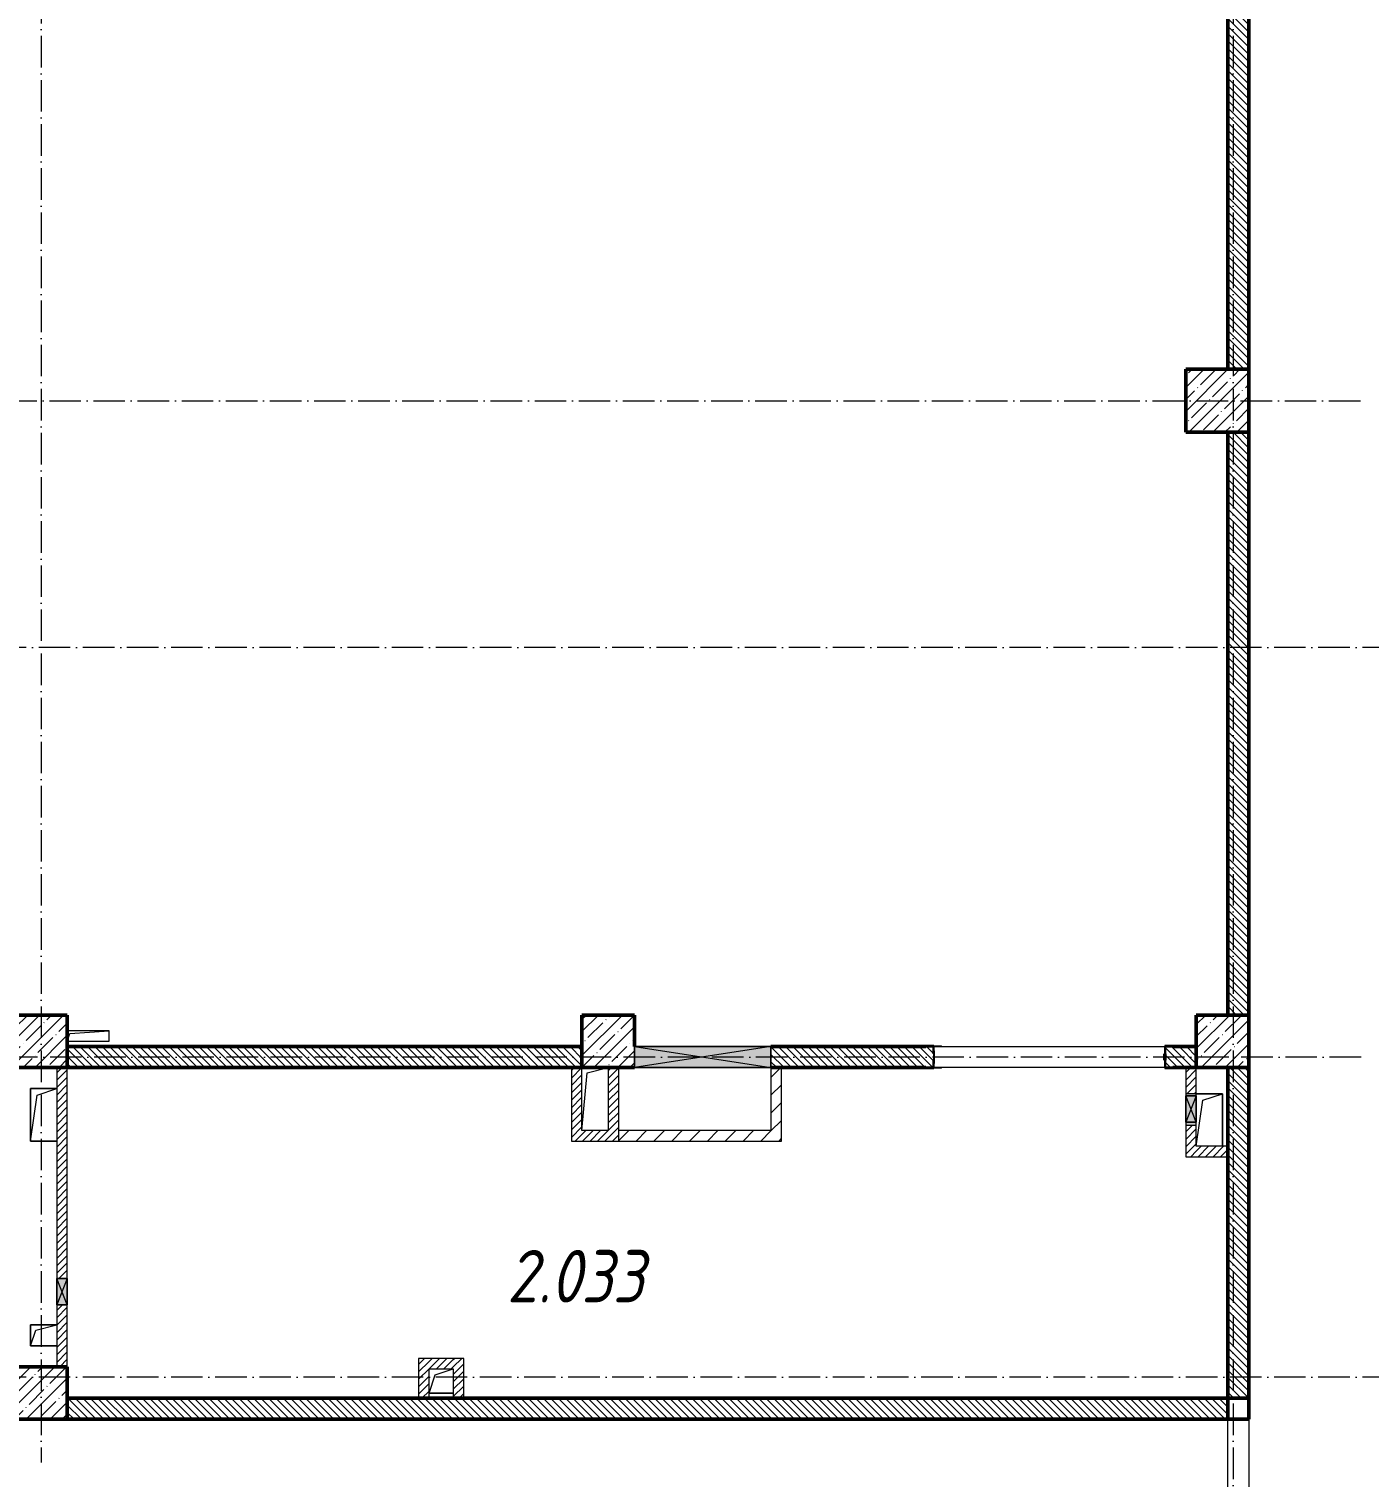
# Model space of a CAD drawing. Header units: millimetres. Extents: x 2294 to 908349, y -83289 to 219220.
# Drawn here: x 85198 to 97957, y 14456 to 28246 of the extents above; entities that cross this region are included whole.
import ezdxf

# ---------------------------------------------------------------- set-up
doc = ezdxf.new("R2010")
doc.units = ezdxf.units.MM
doc.linetypes.add('50_200_ШТРИХ_1Т_ш5_п1_п1_', pattern=[700, 500, -100, 0, -100])
for name, color, linetype, lineweight in [('A-DETL-GENF-OTLN', 7, 'Continuous', 9), ('A-FLOR-____-OTLN', 7, 'Continuous', 9), ('A-GENM-____-MCUT', 7, 'Continuous', 25), ('A-GENM-____-OTLN', 7, 'Continuous', 9), ('A-GENM-____-OTLN-1', 7, 'Continuous', 25), ('A-GLAZ-____-OTLN', 7, 'Continuous', 9), ('A-WALL-____-MCUT-2', 7, 'Continuous', 50), ('A-WALL-____-PATT-1', 7, 'Continuous', 9), ('A-WALL-FNSH-MCUT-1', 7, 'Continuous', 9), ('I-WALL-____-OTLN', 7, 'Continuous', 9), ('S-COLS-____-MCUT', 7, 'Continuous', 50), ('S-COLS-____-OTLN', 7, 'Continuous', 9), ('S-GRID-____-OTLN-1', 7, '50_200_ШТРИХ_1Т_ш5_п1_п1_', 9), ('Марки помещений', 7, 'Continuous', 9)]:
    doc.layers.add(name, color=color, linetype=linetype, lineweight=lineweight)
doc.styles.add('ISOCPEUR_I_3', font='isocpeui.ttf', dxfattribs={"width": 0.85, "height": 2.2})
pattern_1 = [(135, (7562.787, 6025.276), (-35.35534, -35.35534), [])]
pattern_2 = [(45, (7562.787, 6025.276), (-35.35534, 35.35534), [])]
pattern_3 = [(45, (7562.79, 6025.28), (-84.85281, 84.85281), [])]

# ---------------------------------------------------------------- blocks, each defined once
blk = doc.blocks.new('BSC_Колонна _Прямоугольная - 500х500-V8-АР1_План отверстий 2 этажа в осях 1-64_А-ГГ')
at = {"layer": 'S-COLS-____-OTLN'}
h = blk.add_hatch(dxfattribs=at)
h.set_pattern_fill('FP_36', color=256, style=0, pattern_type=2)
h.set_pattern_definition([(45, (-89000, -12581.04), (-114.04925, 114.04925), []), (45, (-88885.95, -12581.04), (-114.04925, 114.04925), [201.613, -40.323, 3.353, -36.97])])
h.paths.add_polyline_path([(-250, -250), (250, -250), (250, 250), (-250, 250)], flags=0)
at = {"layer": 'S-COLS-____-MCUT'}
for p, q in [((250, 250), (-250, 250)), ((-250, 250), (-250, -250)), ((250, -250), (250, 250)), ((-250, -250), (250, -250))]:
    blk.add_line(p, q, dxfattribs=at)
blk = doc.blocks.new('BSC_Колонна _Прямоугольная - 600х600-V15-АР1_План отверстий 2 этажа в осях 1-64_А-ГГ')
at = {"layer": 'S-COLS-____-OTLN'}
h = blk.add_hatch(dxfattribs=at)
h.set_pattern_fill('FP_44', color=256, style=0, pattern_type=2)
h.set_pattern_definition([(45, (-88950, -18681.04), (-114.04925, 114.04925), []), (45, (-88835.95, -18681.04), (-114.04925, 114.04925), [201.613, -40.323, 3.353, -36.97])])
h.paths.add_polyline_path([(-300, -300), (300, -300), (300, 300), (-300, 300)], flags=0)
at = {"layer": 'S-COLS-____-MCUT'}
for p, q in [((300, 300), (-300, 300)), ((-300, 300), (-300, -300)), ((300, -300), (300, 300)), ((-300, -300), (300, -300))]:
    blk.add_line(p, q, dxfattribs=at)
blk = doc.blocks.new('BSC_Колонна _Прямоугольная - 500х500-V18-АР1_План отверстий 2 этажа в осях 1-64_А-ГГ')
at = {"layer": 'S-COLS-____-OTLN'}
h = blk.add_hatch(dxfattribs=at)
h.set_pattern_fill('FP_47', color=256, style=0, pattern_type=2)
h.set_pattern_definition([(45, (-77750, -12581.04), (-114.04925, 114.04925), []), (45, (-77635.95, -12581.04), (-114.04925, 114.04925), [201.613, -40.323, 3.353, -36.97])])
h.paths.add_polyline_path([(-250, -250), (250, -250), (250, 250), (-250, 250)], flags=0)
at = {"layer": 'S-COLS-____-MCUT'}
for p, q in [((250, 250), (-250, 250)), ((-250, 250), (-250, -250)), ((250, -250), (250, 250)), ((-250, -250), (250, -250))]:
    blk.add_line(p, q, dxfattribs=at)
blk = doc.blocks.new('BSC_Колонна _Прямоугольная - 500х500-V19-АР1_План отверстий 2 этажа в осях 1-64_А-ГГ')
at = {"layer": 'S-COLS-____-OTLN'}
h = blk.add_hatch(dxfattribs=at)
h.set_pattern_fill('FP_48', color=256, style=0, pattern_type=2)
h.set_pattern_definition([(45, (-83150, -12581.04), (-114.04925, 114.04925), []), (45, (-83035.95, -12581.04), (-114.04925, 114.04925), [201.613, -40.323, 3.353, -36.97])])
h.paths.add_polyline_path([(-250, -250), (250, -250), (250, 250), (-250, 250)], flags=0)
at = {"layer": 'S-COLS-____-MCUT'}
for p, q in [((250, 250), (-250, 250)), ((-250, 250), (-250, -250)), ((250, -50), (250, 250)), ((-250, -250), (250, -250))]:
    blk.add_line(p, q, dxfattribs=at)
blk = doc.blocks.new('BSC_Колонна _Прямоугольная - 500х500-V139-АР1_План отверстий 2 этажа в осях 1-64_А-ГГ')
at = {"layer": 'S-COLS-____-OTLN'}
h = blk.add_hatch(dxfattribs=at)
h.set_pattern_fill('FP_170', color=256, style=0, pattern_type=2)
h.set_pattern_definition([(45, (-77750, -9231.04), (-114.04925, 114.04925), []), (45, (-77635.95, -9231.04), (-114.04925, 114.04925), [201.613, -40.323, 3.353, -36.97])])
h.paths.add_polyline_path([(-250, -250), (250, -250), (250, 250), (-250, 250)], flags=0)
at = {"layer": 'S-COLS-____-MCUT'}
for p, q in [((250, 250), (-250, 250)), ((-250, 250), (-250, -250)), ((250, -250), (250, 250)), ((-250, -250), (250, -250))]:
    blk.add_line(p, q, dxfattribs=at)
blk = doc.blocks.new('154_Стойка_СКБ_Уголок - СМ-2480_200-28346303-АР1_План отверстий 2 этажа в осях 1-64_А-ГГ')
at = {"layer": 'A-GENM-____-MCUT'}
for p, q in [((125, 156), (125, 81)), ((200, 156), (125, 156)), ((131, 81), (131, 150)), ((131, 150), (200, 150)), ((200, 150), (200, 156)), ((125, 81), (131, 81)), ((131, 19), (125, 19)), ((125, 19), (125, -56)), ((131, -50), (131, 19)), ((125, -56), (200, -56)), ((200, -50), (131, -50)), ((200, -56), (200, -50))]:
    blk.add_line(p, q, dxfattribs=at)
blk = doc.blocks.new('Стойка_Влож_Полоса боковая - Полоса-28213942-АР1_План отверстий 2 этажа в осях 1-64_А-ГГ')
at = {"layer": 'A-GENM-____-OTLN'}
for p, q in [((-5, 60), (0, 60)), ((-5, -60), (-5, 60)), ((0, 31), (0, -31)), ((0, -60), (-5, -60))]:
    blk.add_line(p, q, dxfattribs=at)
blk = doc.blocks.new('Стойка_Влож_Уголок_Опорный - Уголок-28213941-АР1_План отверстий 2 этажа в осях 1-64_А-ГГ')
at = {"layer": 'A-GENM-____-OTLN'}
for p, q in [((-212, -6), (-212, 0)), ((0, 0), (0, -6)), ((-212, -75), (-212, -6)), ((-212, -6), (-206, -6)), ((-212, -75), (-206, -75)), ((-6, -6), (0, -6)), ((-6, -75), (0, -75)), ((0, -6), (0, -75))]:
    blk.add_line(p, q, dxfattribs=at)
blk = doc.blocks.new('Фахверк_СКБ_Уголок - 200_3380-28509457-АР1_План отверстий 2 этажа в осях 1-64_А-ГГ')
at = {"layer": 'A-GENM-____-MCUT'}
for p, q in [((200, 156), (125, 156)), ((125, 156), (125, 81)), ((131, 81), (131, 150)), ((131, 150), (200, 150)), ((200, 150), (200, 156)), ((125, 81), (131, 81)), ((131, 19), (125, 19)), ((125, 19), (125, -56)), ((131, -50), (131, 19)), ((125, -56), (200, -56)), ((200, -50), (131, -50)), ((200, -56), (200, -50))]:
    blk.add_line(p, q, dxfattribs=at)
blk = doc.blocks.new('AR_Отверстие Ниша - Лючок-32403731-АР1_План отверстий 2 этажа в осях 1-64_А-ГГ')
at = {"layer": 'A-GLAZ-____-OTLN'}
h = blk.add_hatch(color=256, dxfattribs=at)
h.paths.add_polyline_path([(150, 50), (120, 50), (120, -50), (150, -50)], flags=0)
h.paths.add_polyline_path([(-130, 50), (-150, 50), (-150, -50), (-130, -50)], flags=0)
for p, q in [((-130, 50), (-150, 50)), ((-150, 50), (-150, -50)), ((150, 50), (120, 50)), ((150, -50), (150, 50)), ((-150, -50), (-130, -50)), ((120, -50), (150, -50))]:
    blk.add_line(p, q, dxfattribs=at)
blk = doc.blocks.new('AR_Отверстие прямоугольное _в стене_ - AR_Отверстие прямоугольное _в стене__ВК-32404655-АР1_План отверстий 2 этажа в осях 1-64_А-ГГ')
at = {"layer": 'A-GLAZ-____-OTLN'}
blk.add_hatch(color=256, dxfattribs=at).paths.add_polyline_path([(125, 50), (-125, 50), (-125, -50), (125, -50)], flags=0)
at = {"layer": 'A-DETL-GENF-OTLN'}
for p, q in [((-125, -50), (-125, 50)), ((-125, 50), (125, 50)), ((125, 50), (-125, -50)), ((-125, 50), (125, -50)), ((125, 50), (-125, 50)), ((-125, 50), (-125, -50)), ((125, 50), (125, -50)), ((125, -50), (125, 50)), ((125, -50), (-125, -50)), ((-125, -50), (125, -50))]:
    blk.add_line(p, q, dxfattribs=at)
blk = doc.blocks.new('AR_Отверстие прямоугольное _в стене_ - AR_Отверстие прямоугольное _в стене__ВК-32403700-АР1_План отверстий 2 этажа в осях 1-64_А-ГГ')
at = {"layer": 'A-GLAZ-____-OTLN'}
blk.add_hatch(color=256, dxfattribs=at).paths.add_polyline_path([(125, 50), (-125, 50), (-125, -50), (125, -50)], flags=0)
at = {"layer": 'A-DETL-GENF-OTLN'}
for p, q in [((-125, -50), (-125, 50)), ((-125, 50), (125, 50)), ((125, 50), (-125, -50)), ((-125, 50), (125, -50)), ((125, 50), (-125, 50)), ((-125, 50), (-125, -50)), ((125, 50), (125, -50)), ((125, -50), (125, 50)), ((125, -50), (-125, -50)), ((-125, -50), (125, -50))]:
    blk.add_line(p, q, dxfattribs=at)
blk = doc.blocks.new('AR_Отверстие прямоугольное _в плите_ - AR_Отверстие прямоугольное _в плите_-30459229-АР1_План отверстий 2 этажа в осях 1-64_А-ГГ')
at = {"layer": 'A-GENM-____-OTLN'}
for p, q in [((125, 250), (-125, 250)), ((-125, -250), (-63, 188)), ((-63, 188), (125, 250)), ((125, -250), (125, 250))]:
    blk.add_line(p, q, dxfattribs=at)
blk = doc.blocks.new('AR_Отверстие прямоугольное _в плите_ - AR_Отверстие прямоугольное _в плите_-30459234-АР1_План отверстий 2 этажа в осях 1-64_А-ГГ')
at = {"layer": 'A-GENM-____-OTLN'}
for p, q in [((-75, 250), (125, 300)), ((-125, -300), (-75, 250))]:
    blk.add_line(p, q, dxfattribs=at)
blk = doc.blocks.new('AR_Отверстие прямоугольное _в плите_ - AR_Отверстие прямоугольное _в плите_-V153-АР1_План отверстий 2 этажа в осях 1-64_А-ГГ')
at = {"layer": 'A-GENM-____-OTLN'}
for p, q in [((125, 250), (-125, 250)), ((-125, 250), (-125, -250)), ((-125, -250), (-63, 188)), ((-63, 188), (125, 250)), ((-125, -250), (125, -250))]:
    blk.add_line(p, q, dxfattribs=at)
blk = doc.blocks.new('AR_Отверстие прямоугольное _в плите_ - AR_Отверстие прямоугольное _в плите_-30459269-АР1_План отверстий 2 этажа в осях 1-64_А-ГГ')
at = {"layer": 'A-GENM-____-OTLN'}
for p, q in [((125, 100), (-125, 100)), ((-125, 100), (-125, -100)), ((-125, -100), (-75, 50)), ((-75, 50), (125, 100)), ((-125, -100), (125, -100))]:
    blk.add_line(p, q, dxfattribs=at)
blk = doc.blocks.new('AR_Отверстие прямоугольное _в плите_ - AR_Отверстие прямоугольное _в плите_-30511579-АР1_План отверстий 2 этажа в осях 1-64_А-ГГ')
at = {"layer": 'A-GENM-____-OTLN'}
for p, q in [((200, 50), (-200, 50)), ((-200, -50), (-175, 25)), ((-175, 25), (200, 50)), ((200, -50), (200, 50)), ((-200, -50), (200, -50))]:
    blk.add_line(p, q, dxfattribs=at)
blk = doc.blocks.new('AR_Отверстие прямоугольное _в плите_ - AR_Отверстие прямоугольное _в плите_-30552839-АР1_План отверстий 2 этажа в осях 1-64_А-ГГ')
at = {"layer": 'A-GENM-____-OTLN'}
for p, q in [((-115, -115), (-58, 58)), ((-58, 58), (115, 115)), ((-115, -115), (115, -115))]:
    blk.add_line(p, q, dxfattribs=at)
blk = doc.blocks.new('BSC_Колонна _Прямоугольная1 - 200х200 _металл_-35201446-АР1_План отверстий 2 этажа в осях 1-64_А-ГГ')
at = {"layer": 'S-COLS-____-MCUT'}
for p, q in [((100, 100), (-100, 100)), ((-100, 100), (-100, -100)), ((100, -100), (100, 100)), ((-100, -100), (100, -100))]:
    blk.add_line(p, q, dxfattribs=at)
blk = doc.blocks.new('AR_Отверстие прямоугольное _в стене_ - AR_Отверстие прямоугольное _в стене__ОВ-36857278-АР1_План отверстий 2 этажа в осях 1-64_А-ГГ')
at = {"layer": 'A-GLAZ-____-OTLN'}
blk.add_hatch(color=256, dxfattribs=at).paths.add_polyline_path([(650, -100), (650, 100), (-650, 100), (-650, -100)], flags=0)
at = {"layer": 'A-DETL-GENF-OTLN'}
for p, q in [((-650, -100), (-650, 100)), ((-650, 100), (650, 100)), ((650, 100), (-650, -100)), ((-650, 100), (650, -100)), ((650, 100), (-650, 100)), ((-650, 100), (-650, -100)), ((650, 100), (650, -100)), ((650, -100), (650, 100)), ((650, -100), (-650, -100)), ((-650, -100), (650, -100))]:
    blk.add_line(p, q, dxfattribs=at)
blk = doc.blocks.new('2floor')
at = {"layer": 'A-WALL-____-PATT-1'}
h = blk.add_hatch(dxfattribs=at)
h.set_pattern_fill('FP_6', color=256, style=0, pattern_type=2)
h.set_pattern_definition(pattern_1)
h.paths.add_polyline_path([(96813, 25006), (96813, 30406), (96613, 30406), (96613, 25006)], flags=0)
h = blk.add_hatch(dxfattribs=at)
h.set_pattern_fill('FP_6', color=256, style=0, pattern_type=2)
h.set_pattern_definition(pattern_1)
h.paths.add_polyline_path([(96613, 18856), (96813, 18856), (96813, 24406), (96613, 24406), (96613, 20521)], flags=0)
h = blk.add_hatch(dxfattribs=at)
h.set_pattern_fill('FP_6', color=256, style=0, pattern_type=2)
h.set_pattern_definition(pattern_1)
h.paths.add_polyline_path([(90463, 18356), (90463, 18556), (85563, 18556), (85563, 18356), (88852, 18356)], flags=0)
h = blk.add_hatch(dxfattribs=at)
h.set_pattern_fill('FP_6', color=256, style=0, pattern_type=2)
h.set_pattern_definition(pattern_1)
h.paths.add_polyline_path([(96019, 18356), (96313, 18356), (96313, 18556), (96019, 18556), (96019, 18487), (96013, 18487), (96013, 18425), (96019, 18425)], flags=0)
h.paths.add_polyline_path([(93807, 18356), (93807, 18425), (93813, 18425), (93813, 18487), (93807, 18487), (93807, 18556), (92263, 18556), (92263, 18356), (93738, 18356)], flags=0)
h = blk.add_hatch(dxfattribs=at)
h.set_pattern_fill('FP_5', color=256, style=0, pattern_type=2)
h.set_pattern_definition(pattern_2)
h.paths.add_polyline_path([(85463, 15506), (85563, 15506), (85563, 16096), (85463, 16096)], flags=0)
h.paths.add_polyline_path([(85463, 16346), (85563, 16346), (85563, 18356), (85463, 18356)], flags=0)
h = blk.add_hatch(dxfattribs=at)
h.set_pattern_fill('FP_5', color=256, style=0, pattern_type=2)
h.set_pattern_definition(pattern_2)
h.paths.add_polyline_path([(90463, 17656), (90463, 18356), (90363, 18356), (90363, 17656)], flags=0)
h = blk.add_hatch(dxfattribs=at)
h.set_pattern_fill('FP_5', color=256, style=0, pattern_type=2)
h.set_pattern_definition(pattern_2)
h.paths.add_polyline_path([(90813, 17656), (90813, 18356), (90713, 18356), (90713, 17656)], flags=0)
h = blk.add_hatch(dxfattribs=at)
h.set_pattern_fill('FP_4', color=256, style=0, pattern_type=2)
h.set_pattern_definition(pattern_3)
h.paths.add_polyline_path([(92363, 17656), (92363, 18356), (92263, 18356), (92263, 17656)], flags=0)
h = blk.add_hatch(dxfattribs=at)
h.set_pattern_fill('FP_5', color=256, style=0, pattern_type=2)
h.set_pattern_definition(pattern_2)
h.paths.add_polyline_path([(96313, 17506), (96313, 17806), (96213, 17806), (96213, 17506)], flags=0)
h.paths.add_polyline_path([(96213, 18106), (96313, 18106), (96313, 18356), (96213, 18356)], flags=0)
h = blk.add_hatch(dxfattribs=at)
h.set_pattern_fill('FP_6', color=256, style=0, pattern_type=2)
h.set_pattern_definition(pattern_1)
h.paths.add_polyline_path([(96813, 15206), (96813, 18356), (96613, 18356), (96613, 15206)], flags=0)
h = blk.add_hatch(dxfattribs=at)
h.set_pattern_fill('FP_5', color=256, style=0, pattern_type=2)
h.set_pattern_definition(pattern_2)
h.paths.add_polyline_path([(90463, 17656), (90713, 17656), (90713, 17756), (90463, 17756)], flags=0)
h = blk.add_hatch(dxfattribs=at)
h.set_pattern_fill('FP_4', color=256, style=0, pattern_type=2)
h.set_pattern_definition(pattern_3)
h.paths.add_polyline_path([(90813, 17656), (92263, 17656), (92263, 17756), (90813, 17756)], flags=0)
h = blk.add_hatch(dxfattribs=at)
h.set_pattern_fill('FP_5', color=256, style=0, pattern_type=2)
h.set_pattern_definition(pattern_2)
h.paths.add_polyline_path([(96613, 17506), (96613, 17606), (96313, 17606), (96313, 17506)], flags=0)
h = blk.add_hatch(dxfattribs=at)
h.set_pattern_fill('FP_5', color=256, style=0, pattern_type=2)
h.set_pattern_definition(pattern_2)
h.paths.add_polyline_path([(89008, 15206), (89008, 15586), (88908, 15586), (88908, 15206)], flags=0)
h = blk.add_hatch(dxfattribs=at)
h.set_pattern_fill('FP_5', color=256, style=0, pattern_type=2)
h.set_pattern_definition(pattern_2)
h.paths.add_polyline_path([(89238, 15486), (89238, 15586), (89008, 15586), (89008, 15486)], flags=0)
h = blk.add_hatch(dxfattribs=at)
h.set_pattern_fill('FP_5', color=256, style=0, pattern_type=2)
h.set_pattern_definition(pattern_2)
h.paths.add_polyline_path([(89338, 15206), (89338, 15586), (89238, 15586), (89238, 15206)], flags=0)
h = blk.add_hatch(dxfattribs=at)
h.set_pattern_fill('FP_6', color=256, style=0, pattern_type=2)
h.set_pattern_definition(pattern_1)
h.paths.add_polyline_path([(95922, 15006), (96613, 15006), (96613, 15206), (85563, 15206), (85563, 15006), (92387, 15006)], flags=0)
at = {"layer": 'A-FLOR-____-OTLN'}
for p, q in [((85213, 18156), (85463, 18156)), ((85213, 17656), (85213, 18156)), ((96313, 18106), (96563, 18106)), ((96563, 18106), (96563, 17606)), ((85463, 17656), (85213, 17656)), ((85213, 15906), (85463, 15906)), ((85213, 15706), (85213, 15906)), ((85463, 15706), (85213, 15706)), ((89238, 15256), (89008, 15256))]:
    blk.add_line(p, q, dxfattribs=at)
at = {"layer": 'A-WALL-____-MCUT-2'}
for p, q in [((96613, 30406), (96613, 25006)), ((96813, 25006), (96813, 30406)), ((96613, 24406), (96613, 18856)), ((96813, 18856), (96813, 24406)), ((90463, 18556), (85563, 18556)), ((93738, 18556), (92263, 18556)), ((96013, 18487), (96013, 18425)), ((96313, 18556), (96088, 18556)), ((85563, 18356), (90463, 18356)), ((92263, 18356), (93738, 18356)), ((96088, 18356), (96313, 18356)), ((96613, 18356), (96613, 15206)), ((96813, 15206), (96813, 18356)), ((96613, 15206), (85563, 15206)), ((85563, 15006), (96613, 15006))]:
    blk.add_line(p, q, dxfattribs=at)
at = {"layer": 'A-WALL-FNSH-MCUT-1'}
for p, q in [((85463, 18356), (85463, 16346)), ((85563, 16346), (85563, 18356)), ((90363, 18356), (90363, 17656)), ((90463, 17756), (90463, 18356)), ((90713, 18356), (90713, 17756)), ((90813, 17656), (90813, 18356)), ((92263, 18356), (92263, 17756)), ((92263, 18356), (92263, 18356)), ((92363, 17656), (92363, 18356)), ((96213, 18356), (96213, 18106)), ((96313, 18106), (96313, 18356)), ((96213, 17806), (96213, 17506)), ((96313, 17606), (96313, 17806)), ((90363, 17656), (92363, 17656)), ((90713, 17756), (90463, 17756)), ((92263, 17756), (90813, 17756)), ((96613, 17606), (96313, 17606)), ((96213, 17506), (96613, 17506)), ((85463, 16096), (85463, 15506)), ((85563, 15506), (85563, 16096)), ((88908, 15586), (88908, 15206)), ((89338, 15586), (88908, 15586)), ((89338, 15206), (89338, 15586)), ((89008, 15206), (89008, 15486)), ((89008, 15486), (89238, 15486)), ((89238, 15486), (89238, 15206))]:
    blk.add_line(p, q, dxfattribs=at)
at = {"layer": 'I-WALL-____-OTLN'}
for p, q in [((93813, 18556), (96013, 18556)), ((96013, 18356), (93813, 18356)), ((96613, 12806), (96613, 15006)), ((96813, 15006), (96813, 12806))]:
    blk.add_line(p, q, dxfattribs=at)
at = {"layer": 'A-GENM-____-OTLN'}
for name, p in [('AR_Отверстие прямоугольное _в плите_ - AR_Отверстие прямоугольное _в плите_-30511579-АР1_План отверстий 2 этажа в осях 1-64_А-ГГ', (85763, 18656)), ('AR_Отверстие прямоугольное _в плите_ - AR_Отверстие прямоугольное _в плите_-30459234-АР1_План отверстий 2 этажа в осях 1-64_А-ГГ', (90588, 18056)), ('AR_Отверстие прямоугольное _в плите_ - AR_Отверстие прямоугольное _в плите_-V153-АР1_План отверстий 2 этажа в осях 1-64_А-ГГ', (85338, 17906)), ('AR_Отверстие прямоугольное _в плите_ - AR_Отверстие прямоугольное _в плите_-30459229-АР1_План отверстий 2 этажа в осях 1-64_А-ГГ', (96438, 17856)), ('AR_Отверстие прямоугольное _в плите_ - AR_Отверстие прямоугольное _в плите_-30459269-АР1_План отверстий 2 этажа в осях 1-64_А-ГГ', (85338, 15806)), ('AR_Отверстие прямоугольное _в плите_ - AR_Отверстие прямоугольное _в плите_-30552839-АР1_План отверстий 2 этажа в осях 1-64_А-ГГ', (89123, 15371))]:
    blk.add_blockref(name, p, dxfattribs=at)
for name, p, rotation in [('Стойка_Влож_Уголок_Опорный - Уголок-28213941-АР1_План отверстий 2 этажа в осях 1-64_А-ГГ', (93813, 18562), 89.99999999999955), ('Стойка_Влож_Полоса боковая - Полоса-28213942-АР1_План отверстий 2 этажа в осях 1-64_А-ГГ', (93813, 18456), 180)]:
    blk.add_blockref(name, p, dxfattribs=dict(at, rotation=rotation))
at = {"layer": 'A-GENM-____-OTLN-1', "rotation": 180}
blk.add_blockref('154_Стойка_СКБ_Уголок - СМ-2480_200-28346303-АР1_План отверстий 2 этажа в осях 1-64_А-ГГ', (93938, 18506), dxfattribs=at)
at = {"layer": 'A-GENM-____-OTLN-1'}
blk.add_blockref('Фахверк_СКБ_Уголок - 200_3380-28509457-АР1_План отверстий 2 этажа в осях 1-64_А-ГГ', (95888, 18406), dxfattribs=at)
at = {"layer": 'A-GLAZ-____-OTLN'}
blk.add_blockref('AR_Отверстие прямоугольное _в стене_ - AR_Отверстие прямоугольное _в стене__ОВ-36857278-АР1_План отверстий 2 этажа в осях 1-64_А-ГГ', (91613, 18456), dxfattribs=at)
for name, p, rotation in [('AR_Отверстие Ниша - Лючок-32403731-АР1_План отверстий 2 этажа в осях 1-64_А-ГГ', (96263, 17956), 270), ('AR_Отверстие прямоугольное _в стене_ - AR_Отверстие прямоугольное _в стене__ВК-32403700-АР1_План отверстий 2 этажа в осях 1-64_А-ГГ', (96263, 17961), 270), ('AR_Отверстие прямоугольное _в стене_ - AR_Отверстие прямоугольное _в стене__ВК-32404655-АР1_План отверстий 2 этажа в осях 1-64_А-ГГ', (85513, 16221), 269.9999999999998)]:
    blk.add_blockref(name, p, dxfattribs=dict(at, rotation=rotation))
at = {"layer": 'S-COLS-____-OTLN'}
for name, p in [('BSC_Колонна _Прямоугольная - 600х600-V15-АР1_План отверстий 2 этажа в осях 1-64_А-ГГ', (96513, 24706)), ('BSC_Колонна _Прямоугольная - 500х500-V18-АР1_План отверстий 2 этажа в осях 1-64_А-ГГ', (85313, 18606)), ('BSC_Колонна _Прямоугольная - 500х500-V19-АР1_План отверстий 2 этажа в осях 1-64_А-ГГ', (90713, 18606)), ('BSC_Колонна _Прямоугольная - 500х500-V8-АР1_План отверстий 2 этажа в осях 1-64_А-ГГ', (96563, 18606)), ('BSC_Колонна _Прямоугольная - 500х500-V139-АР1_План отверстий 2 этажа в осях 1-64_А-ГГ', (85313, 15256))]:
    blk.add_blockref(name, p, dxfattribs=at)
at = {"layer": 'S-COLS-____-OTLN', "rotation": 270.0000000000001}
blk.add_blockref('BSC_Колонна _Прямоугольная1 - 200х200 _металл_-35201446-АР1_План отверстий 2 этажа в осях 1-64_А-ГГ', (96713, 15106), dxfattribs=at)
at = {"layer": 'Марки помещений', "insert": (89749, 16619), "char_height": 500, "width": 785.65, "attachment_point": 1, "style": 'ISOCPEUR_I_3'}
blk.add_mtext('2.033', dxfattribs=at)
blk = doc.blocks.new('3osi')
at = {"layer": 'S-GRID-____-OTLN-1', "color": 251, "ltscale": 0.6, "true_color": 0x636466}
for p, q in [((243333.5, 55906.2), (243333.5, 14595.2)), ((254683.5, 55906.2), (254683.5, 1542.7)), ((232910.3, 24706.3), (255902.3, 24706.3)), ((269657.9, 22356.3), (232910.3, 22356.3)), ((255902.3, 18456.3), (232910.3, 18456.3)), ((269657.9, 15406.3), (161153.7, 15406.3))]:
    blk.add_line(p, q, dxfattribs=at)

msp = doc.modelspace()

# ---------------------------------------------------------------- block references
for name, p in [('3osi', (-158020.7, 0)), ('2floor', (0, 0))]:
    msp.add_blockref(name, p)

doc.saveas('drawing.dxf')
